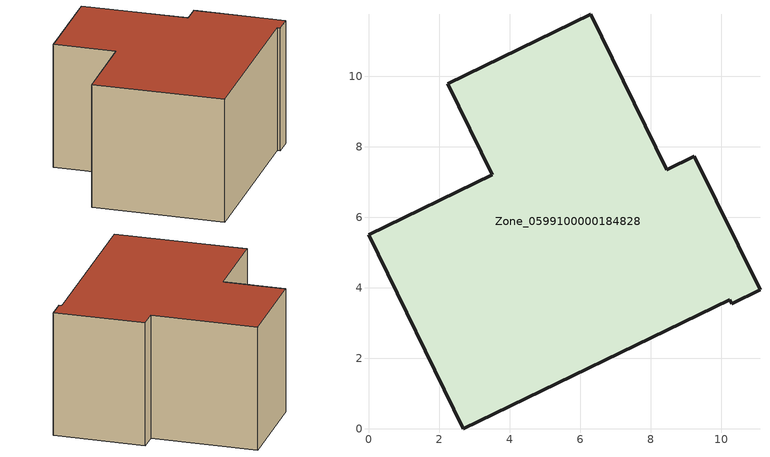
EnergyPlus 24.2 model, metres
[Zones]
Zone_0599100000184828
 floor ground (C_G): 8.46,7.36 9.24,7.74 11.11,3.95 10.31,3.56 10.25,3.67 2.68,0 0,5.5 3.5,7.21 2.25,9.79 6.31,11.77 z0
 wall outside (C_F): 9.24,7.74 8.46,7.36 6.31,11.77 2.25,9.79 3.5,7.21 0,5.5 2.68,0 10.25,3.67 10.31,3.56 11.11,3.95 9.24,7.74 z0:5.89
 roof outside (C_R): 3.5,7.21 0,5.5 2.68,0 10.25,3.67 10.31,3.56 11.11,3.95 9.24,7.74 8.46,7.36 6.31,11.77 2.25,9.79 z5.89
[BUILDING]
Pand.0599100000184828: North Axis=0; Terrain=City; Loads Convergence Tolerance Value=0.04; Temperature Convergence Tolerance Value=0.4; Solar Distribution=FullExterior; Maximum Number of Warmup Days=25; Minimum Number of Warmup Days=1
[Site:Location]
Rotterdam.The.Hague.AP_ZH_NLD Design_Conditions: Latitude=51.96; Longitude=4.45; Time Zone=1; Elevation=-4.5
[SITE:GROUNDTEMPERATURE:BUILDINGSURFACE]
18, 18, 18, 18, 18, 18, 18, 18, 18, 18, 18, 18
[MATERIAL] Thermal Absorptance=0.9; Solar Absorptance=0.7; Visible Absorptance=0.7
Name | Roughness | Thickness | Conductivity | Density | Specific Heat
G.TI.1946-1964 | MediumSmooth | 0.15 | 1 | 540 | 1210
F.TI.1946-1964 | Rough | 0.3 | 0.857143 | 1920 | 840
R.TI.1946-1964 | MediumRough | 0.2 | 0.277778 | 1500 | 1000
[CONSTRUCTION]
C_G: G.TI.1946-1964
C_F: F.TI.1946-1964
C_R: R.TI.1946-1964
[ZONE]
Zone_0599100000184828: Type=1; Multiplier=1; Ceiling Height=Autocalculate; Volume=Autocalculate; Floor Area=autocalculate; Part of Total Floor Area=Yes
[ZONEINFILTRATION:DESIGNFLOWRATE]
Infil_Zone_0599100000184828: Zone or ZoneList or Space or SpaceList=Zone_0599100000184828; Schedule=AlwaysOn; Design Flow Rate Calculation Method=Flow/Area; Flow Rate per Floor Area=0.003; Constant Term Coefficient=1; Temperature Term Coefficient=0; Velocity Term Coefficient=0; Velocity Squared Term Coefficient=0
[HVACTEMPLATE:ZONE:IDEALLOADSAIRSYSTEM]
Zone_0599100000184828: Maximum Heating Supply Air Temperature=50; Minimum Cooling Supply Air Temperature=13; Maximum Heating Supply Air Humidity Ratio=0.0156; Minimum Cooling Supply Air Humidity Ratio=0.0077; Heating Limit=NoLimit; Cooling Limit=NoLimit; Dehumidification Control Type=ConstantSensibleHeatRatio; Cooling Sensible Heat Ratio=0.7; Dehumidification Setpoint=60; Humidification Control Type=None; Humidification Setpoint=30; Outdoor Air Method=None; Outdoor Air Flow Rate per Person=0.00944; Outdoor Air Flow Rate per Zone Floor Area=0; Outdoor Air Flow Rate per Zone=0; Demand Controlled Ventilation Type=None; Outdoor Air Economizer Type=NoEconomizer; Heat Recovery Type=None; Sensible Heat Recovery Effectiveness=0.7; Latent Heat Recovery Effectiveness=0.65
[ZONECONTROL:THERMOSTAT]
ThermostatControl_Zone_0599100000184828: Zone or ZoneList=Zone_0599100000184828; Control Type Schedule=DualSetpointControlType; Control 1=Thermostat_Zone_0599100000184828; Temperature Difference Between Cutout And Setpoint=0
[THERMOSTATSETPOINT:DUALSETPOINT]
Thermostat_Zone_0599100000184828: Heating Setpoint Temperature Schedule=HeatingSetpoint_Zone_0599100000184828; Cooling Setpoint Temperature Schedule=CoolingSetpoint_Zone_0599100000184828
[SCHEDULE:COMPACT]
HeatingSetpoint_Zone_0599100000184828: Through: 12/31, For: AllDays, Until: 24:00, 21
CoolingSetpoint_Zone_0599100000184828: Through: 12/31, For: AllDays, Until: 24:00, 24
DualSetpointControlType: Through: 12/31, For: AllDays, Until: 24:00, 4
AlwaysOn: Through: 12/31, For: AllDays, Until: 24:00, 1
